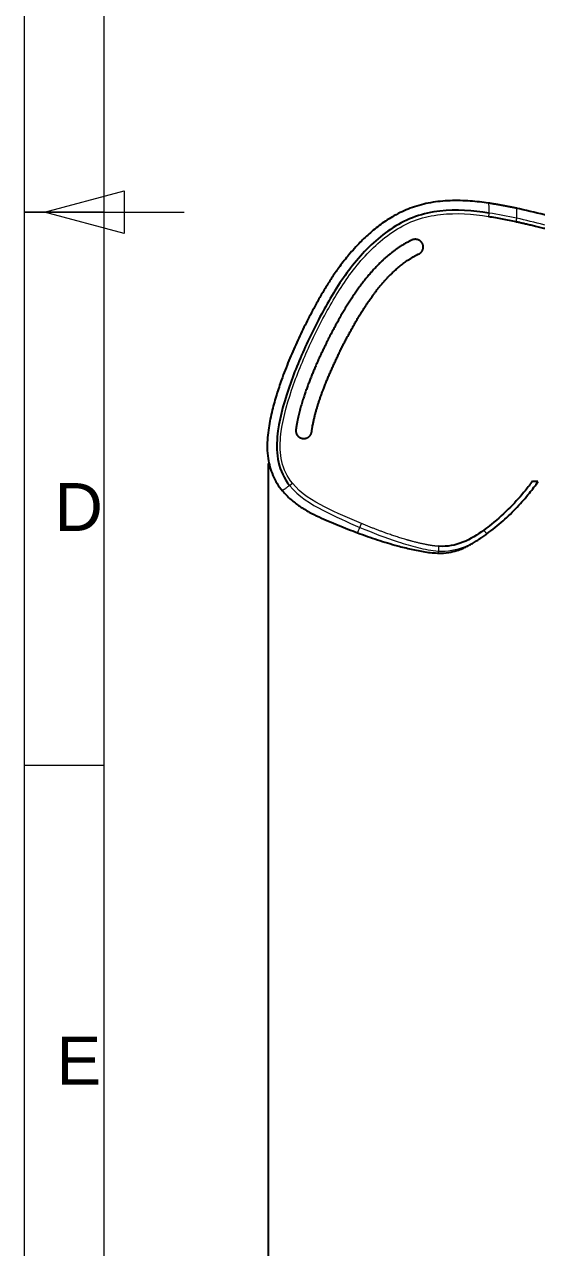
# Model space of a CAD drawing. Header units: millimetres. Extents: x 2151 to 2745, y 1423 to 1843.
# Drawn here: x 2153 to 2217.1, y 1502.9 to 1656.1 of the extents above; entities that cross this region are included whole.
import ezdxf

# ---------------------------------------------------------------- set-up
doc = ezdxf.new("R2010")
doc.units = ezdxf.units.MM
doc.layers.add('5', color=2, linetype='Continuous')
doc.styles.add('Arial Unicode MS', font='ARIALUNI.ttf')
doc.styles.get("Standard").update_dxf_attribs({"font": 'arial.ttf'})
doc.dimstyles.new('ISO-25', dxfattribs={"dimtxt": 2.5, "dimasz": 2.5, "dimexe": 1.25, "dimexo": 0.625, "dimtad": 1, "dimtxsty": 'Standard', "dimcen": 2.5, "dimadec": 0, "dimazin": 0, "dimtfac": 1, "dimtmove": 0, "dimatfit": 3, "dimfxl": 1, "dimarcsym": 0})

# ---------------------------------------------------------------- blocks, each defined once
blk = doc.blocks.new('*D14')
at = {"color": 3, "lineweight": -2, "transparency": 16777216}
for p, q in [((2321.71, 1602.46), (2321.71, 1489.87)), ((2183.48, 1601.1), (2183.48, 1489.87)), ((2188.48, 1491.12), (2316.71, 1491.12))]:
    blk.add_line(p, q, dxfattribs=at)
at = {"color": 3, "transparency": 16777216}
for points in [[(2188.48, 1491.96), (2188.48, 1490.29), (2183.48, 1491.12)], [(2316.71, 1491.96), (2316.71, 1490.29), (2321.71, 1491.12)]]:
    blk.add_solid(points, dxfattribs=at)
at = {"layer": 'Defpoints', "color": 0, "transparency": 16777216}
for p in [(2321.71, 1603.09), (2183.48, 1601.73), (2321.71, 1491.12)]:
    blk.add_point(p, dxfattribs=at)
at = {"color": 3, "transparency": 16777216, "insert": (2242.45, 1496.86), "char_height": 5, "attachment_point": 1}
blk.add_mtext('138.23', dxfattribs=at)

msp = doc.modelspace()

# ---------------------------------------------------------------- linework, layer by layer
at = {"linetype": 'Continuous', "lineweight": 18}
for p, q in [((2152.961, 1424.603), (2152.961, 1840.603)), ((2162.961, 1434.603), (2162.961, 1830.603)), ((2155.461, 1632.603), (2165.461, 1635.283)), ((2165.461, 1635.283), (2165.461, 1629.924)), ((2152.961, 1632.603), (2172.961, 1632.603)), ((2162.961, 1632.603), (2152.961, 1632.603)), ((2165.461, 1629.924), (2155.461, 1632.603)), ((2186.175, 1598.379), (2186.516, 1598.656)), ((2194.989, 1593.113), (2195.189, 1593.592)), ((2162.961, 1563.27), (2152.961, 1563.27))]:
    msp.add_line(p, q, dxfattribs=at)
at = {"linetype": 'Continuous', "lineweight": 25}
for p, q in [((2216.613, 1598.918), (2217.266, 1598.918)), ((2210.868, 1592.292), (2210.863, 1592.299))]:
    msp.add_line(p, q, dxfattribs=at)
for points, knots in [([(2211.095, 1633.711), (2210.333, 1633.836), (2208.73, 1634.02), (2206.296, 1634.092), (2203.852, 1633.846), (2201.571, 1633.257), (2199.541, 1632.354), (2197.796, 1631.257), (2196.306, 1630.074), (2194.913, 1628.753), (2193.637, 1627.337), (2192.491, 1625.875), (2191.54, 1624.516), (2190.707, 1623.208), (2189.93, 1621.889), (2189.055, 1620.304), (2188.086, 1618.439), (2187.047, 1616.268), (2186.057, 1613.985), (2185.22, 1611.816), (2184.521, 1609.734), (2183.959, 1607.73), (2183.586, 1605.919), (2183.399, 1604.347), (2183.346, 1603.06), (2183.439, 1601.818), (2183.685, 1600.657), (2184.059, 1599.611), (2184.585, 1598.604), (2185.029, 1597.986), (2185.276, 1597.689)], [0, 0, 0, 0, 0.0443388, 0.0929529, 0.1398046, 0.185257, 0.2278997, 0.2671887, 0.3035862, 0.3371922, 0.377626, 0.4131594, 0.4440296, 0.4730642, 0.5024184, 0.5321027, 0.5772654, 0.6233605, 0.6705972, 0.7204574, 0.757164, 0.7969489, 0.8402073, 0.8634151, 0.8879963, 0.9142262, 0.9348657, 0.9561539, 0.9779335, 1, 1, 1, 1]), ([(2228.348, 1629.443), (2226.109, 1630.094), (2222.693, 1631.043), (2218.088, 1632.279), (2215.717, 1632.835), (2214.524, 1633.1)], [0, 0, 0, 0, 0.4889834, 0.7438542, 1, 1, 1, 1]), ([(2211.147, 1632.489), (2209.117, 1632.8), (2207.071, 1632.962), (2203.973, 1632.612), (2202.925, 1632.39), (2200.952, 1631.695), (2200.019, 1631.224), (2197.359, 1629.521), (2195.869, 1628.09), (2193.21, 1624.921), (2192.086, 1623.207), (2190.066, 1619.702), (2189.145, 1617.911), (2187.448, 1614.24), (2186.674, 1612.357), (2185.368, 1608.487), (2184.817, 1606.494), (2184.533, 1603.41), (2184.539, 1602.329), (2185.013, 1600.238), (2185.495, 1599.228), (2186.175, 1598.379)], [0, 0, 0, 0, 0.125, 0.125, 0.1875, 0.1875, 0.25, 0.25, 0.375, 0.375, 0.5, 0.5, 0.625, 0.625, 0.75, 0.75, 0.875, 0.875, 0.9375, 0.9375, 1, 1, 1, 1]), ([(2211.084, 1632.064), (2211.658, 1631.976), (2212.231, 1631.877), (2213.373, 1631.662), (2213.943, 1631.545), (2214.512, 1631.421)], [0, 0, 0, 0, 0.4995908, 0.4995908, 1, 1, 1, 1]), ([(2214.512, 1631.422), (2214.568, 1631.41), (2214.683, 1631.384), (2214.865, 1631.344), (2215.061, 1631.301), (2215.271, 1631.254), (2215.496, 1631.203), (2215.735, 1631.148), (2215.989, 1631.089), (2216.258, 1631.026), (2216.541, 1630.959), (2216.838, 1630.887), (2217.15, 1630.812), (2217.476, 1630.731), (2217.895, 1630.627), (2218.389, 1630.503), (2218.938, 1630.362), (2219.446, 1630.229), (2219.914, 1630.105), (2220.342, 1629.991), (2220.73, 1629.887), (2221.15, 1629.773), (2221.681, 1629.628), (2222.401, 1629.428), (2223.314, 1629.173), (2224.21, 1628.919), (2225.007, 1628.691), (2225.626, 1628.514), (2226.194, 1628.351), (2226.712, 1628.202), (2227.179, 1628.067), (2227.474, 1627.982), (2227.613, 1627.942)], [0, 0, 0, 0, 0.0125773, 0.0262636, 0.0410588, 0.0569629, 0.073976, 0.092098, 0.1113291, 0.1316693, 0.1531187, 0.1756775, 0.1993458, 0.2241238, 0.2500115, 0.2948853, 0.336705, 0.3754701, 0.4111803, 0.4438351, 0.4734344, 0.499978, 0.5402049, 0.5952822, 0.665209, 0.7499844, 0.8013252, 0.8487971, 0.8924004, 0.9321352, 0.9680017, 1, 1, 1, 1]), ([(2216.613, 1598.918), (2216.321, 1598.519), (2216.02, 1598.128), (2215.121, 1597.022), (2214.499, 1596.327), (2213.092, 1594.901), (2212.297, 1594.176), (2211.153, 1593.253), (2210.838, 1593.011), (2210.516, 1592.778)], [0, 0, 0, 0, 0.1704331, 0.1704331, 0.4922262, 0.4922262, 0.8629543, 0.8629543, 1, 1, 1, 1]), ([(2210.863, 1592.3), (2211.575, 1592.815), (2212.902, 1593.877), (2214.68, 1595.606), (2216.131, 1597.276), (2216.967, 1598.379), (2217.32, 1598.876)], [0, 0, 0, 0, 0.2838148, 0.5513036, 0.8024429, 1, 1, 1, 1]), ([(2185.276, 1597.689), (2185.599, 1597.309), (2186.277, 1596.613), (2187.426, 1595.739), (2188.625, 1595.022), (2190.232, 1594.223), (2192.256, 1593.367), (2193.879, 1592.736), (2194.694, 1592.44)], [0, 0, 0, 0, 0.1363088, 0.2677888, 0.3957095, 0.5204755, 0.761546, 1, 1, 1, 1]), ([(2194.694, 1592.44), (2195.513, 1592.129), (2197.165, 1591.549), (2199.403, 1590.866), (2201.394, 1590.378), (2203.129, 1590.012), (2204.31, 1589.908), (2204.908, 1589.882)], [0, 0, 0, 0, 0.2485846, 0.4973396, 0.66355, 0.8305818, 1, 1, 1, 1]), ([(2204.802, 1589.884), (2205.248, 1589.875), (2206.033, 1589.928), (2207.052, 1590.168), (2207.791, 1590.442), (2208.279, 1590.67), (2208.609, 1590.843), (2208.856, 1590.98), (2209.186, 1591.173), (2209.622, 1591.449), (2209.99, 1591.688), (2210.186, 1591.821)], [0, 0, 0, 0, 0.2015044, 0.3606899, 0.4778869, 0.5670676, 0.6177967, 0.6619715, 0.7108289, 0.8368706, 1, 1, 1, 1]), ([(2210.517, 1592.778), (2209.689, 1592.18), (2208.828, 1591.637), (2206.939, 1590.868), (2205.904, 1590.68), (2204.877, 1590.741)], [0, 0, 0, 0, 0.5, 0.5, 1, 1, 1, 1])]:
    msp.add_open_spline(points, degree=3, knots=knots, dxfattribs=at)
at = {"linetype": 'Continuous', "lineweight": 18}
for points, knots in [([(2211.096, 1633.721), (2211.096, 1633.721), (2211.098, 1633.718), (2211.113, 1633.454), (2211.127, 1632.83), (2211.144, 1632.489)], [0, 0, 0, 0, 0.0184516, 0.5499372, 1, 1, 1, 1]), ([(2214.615, 1633.081), (2214.615, 1633.081), (2214.615, 1633.08), (2214.615, 1633.071), (2214.615, 1633.04), (2214.614, 1633.017), (2214.614, 1632.959), (2214.614, 1632.924), (2214.613, 1632.84), (2214.613, 1632.792), (2214.612, 1632.632), (2214.61, 1632.502), (2214.607, 1632.2), (2214.605, 1632.028), (2214.603, 1631.841)], [0, 0, 0, 0, 0.0133184, 0.1366536, 0.1366536, 0.2599888, 0.2599888, 0.383324, 0.383324, 0.5066592, 0.5066592, 0.7533296, 0.7533296, 1, 1, 1, 1]), ([(2186.516, 1598.656), (2185.872, 1599.45), (2185.418, 1600.393), (2184.967, 1602.365), (2184.958, 1603.399), (2185.235, 1606.4), (2185.777, 1608.37), (2187.07, 1612.203), (2187.84, 1614.074), (2189.526, 1617.721), (2190.444, 1619.505), (2192.447, 1622.982), (2193.558, 1624.673), (2196.176, 1627.792), (2197.638, 1629.194), (2200.226, 1630.85), (2201.129, 1631.304), (2203.035, 1631.975), (2204.05, 1632.191), (2207.066, 1632.531), (2209.076, 1632.373), (2211.084, 1632.065)], [0, 0, 0, 0, 0.0625, 0.0625, 0.125, 0.125, 0.25, 0.25, 0.375, 0.375, 0.5, 0.5, 0.625, 0.625, 0.75, 0.75, 0.8125, 0.8125, 0.875, 0.875, 1, 1, 1, 1]), ([(2211.149, 1632.488), (2211.145, 1632.461), (2211.14, 1632.431), (2211.13, 1632.366), (2211.125, 1632.331), (2211.114, 1632.258), (2211.108, 1632.22), (2211.096, 1632.142), (2211.09, 1632.103), (2211.084, 1632.065)], [0, 0, 0, 0, 0.25, 0.25, 0.5, 0.5, 0.75, 0.75, 1, 1, 1, 1]), ([(2228.082, 1628.254), (2225.864, 1628.893), (2223.642, 1629.519), (2219.158, 1630.736), (2216.899, 1631.34), (2214.603, 1631.84)], [0, 0, 0, 0, 0.4970053, 0.4970053, 1, 1, 1, 1]), ([(2186.175, 1598.379), (2186.049, 1598.285), (2185.772, 1598.078), (2185.455, 1597.837), (2185.278, 1597.698), (2185.268, 1597.683), (2185.289, 1597.695)], [0, 0, 0, 0, 0.2002514, 0.4776205, 0.7549896, 1, 1, 1, 1]), ([(2186.175, 1598.379), (2187.303, 1596.974), (2188.824, 1596.041), (2191.868, 1594.461), (2193.431, 1593.779), (2194.989, 1593.113)], [0, 0, 0, 0, 0.5, 0.5, 1, 1, 1, 1]), ([(2195.189, 1593.592), (2193.627, 1594.243), (2192.068, 1594.906), (2189.053, 1596.44), (2187.589, 1597.333), (2186.516, 1598.656)], [0, 0, 0, 0, 0.5, 0.5, 1, 1, 1, 1]), ([(2194.694, 1592.44), (2194.691, 1592.441), (2194.694, 1592.465), (2194.746, 1592.595), (2194.856, 1592.836), (2194.951, 1593.033), (2194.989, 1593.113)], [0, 0, 0, 0, 0.175361, 0.4927429, 0.8101247, 1, 1, 1, 1]), ([(2194.989, 1593.113), (2196.552, 1592.445), (2198.143, 1591.821), (2200.589, 1591.036), (2201.412, 1590.799), (2203.081, 1590.391), (2203.945, 1590.212), (2204.842, 1590.155)], [0, 0, 0, 0, 0.5000019, 0.5000019, 0.7500029, 0.7500029, 1, 1, 1, 1]), ([(2204.842, 1590.155), (2205.928, 1590.086), (2207.082, 1590.286), (2208.164, 1590.722), (2208.227, 1590.748), (2208.352, 1590.802), (2208.539, 1590.884), (2208.965, 1591.088), (2209.539, 1591.403), (2209.977, 1591.679), (2210.187, 1591.819)], [0, 0, 0, 0, 0.5751568, 0.5751568, 0.6111041, 0.6111041, 0.6470514, 0.718946, 0.8627353, 1, 1, 1, 1]), ([(2204.843, 1589.883), (2204.843, 1589.883), (2204.839, 1589.884), (2204.837, 1589.886), (2204.833, 1589.893), (2204.831, 1589.898), (2204.827, 1589.917), (2204.826, 1589.934), (2204.826, 1589.981), (2204.827, 1590.009), (2204.831, 1590.059), (2204.833, 1590.076), (2204.837, 1590.114), (2204.839, 1590.134), (2204.842, 1590.155)], [0, 0, 0, 0, 0.019306, 0.1418927, 0.1418927, 0.2644795, 0.2644795, 0.509653, 0.509653, 0.7548265, 0.7548265, 0.8774132, 0.8774132, 1, 1, 1, 1])]:
    msp.add_open_spline(points, degree=3, knots=knots, dxfattribs=at)
at = {"linetype": 'Continuous', "lineweight": 25}
for points, degree in [([(2214.624, 1633.08), (2212.87, 1633.457), (2211.096, 1633.721)], 2), ([(2210.187, 1591.819), (2210.208, 1591.832), (2210.229, 1591.846), (2210.25, 1591.86)], 3), ([(2210.227, 1591.845), (2210.863, 1592.299)], 1)]:
    msp.add_open_spline(points, degree=degree, dxfattribs=at)
at = {"linetype": 'Continuous', "lineweight": 18}
msp.add_open_spline([(2214.603, 1631.841), (2213.46, 1632.089), (2212.307, 1632.309), (2211.147, 1632.489)], degree=3, dxfattribs=at)
for points, weights in [([(2214.603, 1631.84), (2214.566, 1631.668), (2214.512, 1631.422)], [1, 0.922121932325, 1]), ([(2210.863, 1592.299), (2210.814, 1592.368), (2210.517, 1592.778)], [0.930044654734, 0.736931021569, 1]), ([(2204.842, 1590.155), (2204.848, 1590.256), (2204.877, 1590.741)], [1, 0.776955743561, 1])]:
    msp.add_rational_spline(points, weights, degree=2, dxfattribs=at)
msp.add_rational_spline([(2204.877, 1590.741), (2204.035, 1590.792), (2203.201, 1590.959), (2201.56, 1591.351), (2200.747, 1591.579), (2198.329, 1592.337), (2196.748, 1592.941), (2195.189, 1593.592)], [0.999999999964, 0.999999999966, 0.999999999967, 0.99999999997, 0.999999999971, 0.999999999974, 0.999999999977, 0.999999999979], degree=3, knots=[0, 0, 0, 0, 0.25, 0.25, 0.5, 0.5, 1, 1, 1, 1], dxfattribs=at)
at = {"layer": '5', "color": 1, "linetype": 'Continuous'}
msp.add_rational_spline([(2187.918, 1604.249), (2187.635, 1604.257), (2187.38, 1604.374), (2187.195, 1604.58), (2187.01, 1604.785), (2186.927, 1605.045), (2186.959, 1605.316), (2187.107, 1606.552), (2187.839, 1609.361), (2189.483, 1613.611), (2191.672, 1618.054), (2194.141, 1622.317), (2197.121, 1626.111), (2199.764, 1628.244), (2201.318, 1629.023), (2201.475, 1629.098), (2201.734, 1629.22), (2202.022, 1629.23), (2202.29, 1629.126), (2202.557, 1629.021), (2202.758, 1628.82), (2202.856, 1628.558), (2203.039, 1628.069), (2202.836, 1627.587), (2202.351, 1627.361), (2201.914, 1627.162), (2200.936, 1626.594), (2198.945, 1625.044), (2196.605, 1622.368), (2194.25, 1618.63), (2192.145, 1614.594), (2190.354, 1610.48), (2189.316, 1607.285), (2188.993, 1605.488), (2188.943, 1605.093), (2188.876, 1604.57), (2188.462, 1604.229), (2187.918, 1604.249)], [1, 0.943712801821, 0.943712801821, 1, 0.943712801821, 0.943712801821, 1, 1, 1, 1, 1, 1, 1, 1, 1, 1, 0.942071406822, 0.942071406822, 1, 0.942071406822, 0.942071406822, 1, 0.828568116336, 0.828568116336, 1, 1, 1, 1, 1, 1, 1, 1, 1, 1, 1, 0.825286622844, 0.825286622844, 1], degree=3, knots=[-57.1665147, -57.1665147, -57.1665147, -57.1665147, -56.3411966, -56.3411966, -56.3411966, -55.5158785, -55.5158785, -55.5158785, -51.6460867, -46.5539454, -41.4363091, -36.3667463, -31.4110952, -26.6842396, -26.1580328, -26.1580328, -26.1580328, -25.318122, -25.318122, -25.318122, -24.4782111, -24.4782111, -24.4782111, -23.01126, -23.01126, -23.01126, -21.5655422, -19.6165512, -15.3362865, -10.7622303, -6.0275843, -1.3212697, 3.1009289, 4.3397815, 4.3397815, 4.3397815, 5.8213785, 5.8213785, 5.8213785, 5.8213785], dxfattribs=at)

# ---------------------------------------------------------------- texts
at = {"linetype": 'Continuous', "lineweight": 13, "char_height": 6, "attachment_point": 7, "line_spacing_factor": 1.069626, "style": 'Arial Unicode MS'}
for s, insert in [('\\W1.0000;D', (2156.734, 1592.665)), ('\\W1.0000;E', (2156.966, 1523.332))]:
    msp.add_mtext(s, dxfattribs=dict(at, insert=insert))

# ---------------------------------------------------------------- dimensions: what is measured, and where the dimension line sits
dim = msp.add_linear_dim(base=(2321.713, 1491.123), p1=(2183.48, 1601.726), p2=(2321.713, 1603.089), dimstyle='ISO-25', override={"dimtxt": 5, "dimasz": 5, "dimdsep": 46, "dimcen": 5, "dimclrd": 3, "dimclre": 3, "dimclrt": 3, "dimfxl": 1.25})
dim.commit()
dim.dimension.update_dxf_attribs({"geometry": '*D14', "text_midpoint": (2252.597, 1491.123), "dimtype": 160})

doc.saveas('drawing.dxf')
